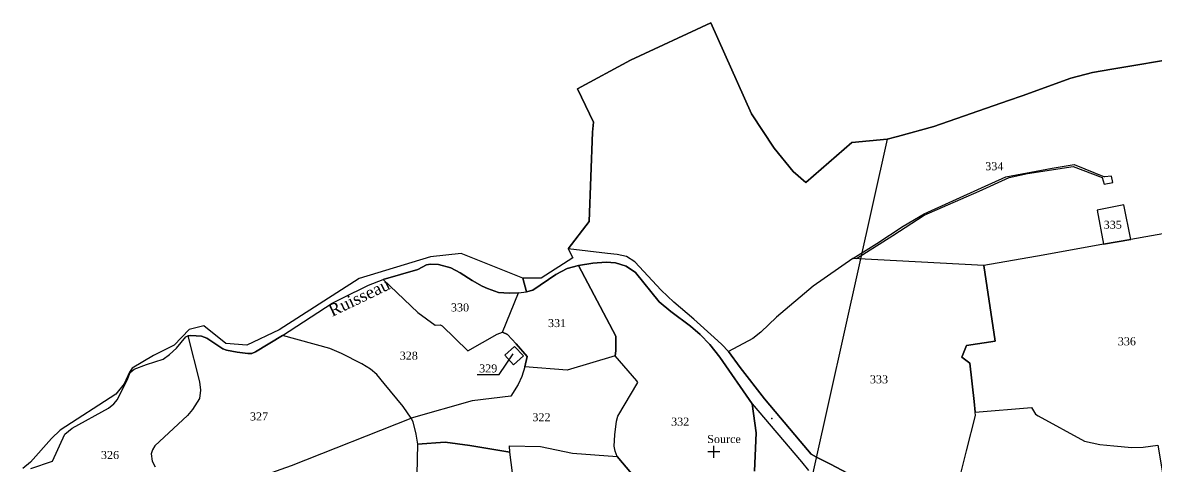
# Model space of a CAD drawing. Extents: x 1206848 to 1207690, y 6153902 to 6154624.
# Drawn here: x 1206869.6 to 1207152.9, y 6154365.1 to 6154475.9 of the extents above; entities that cross this region are included whole.
import ezdxf

# ---------------------------------------------------------------- set-up
doc = ezdxf.new("R2010")
doc.units = 0
doc.linetypes.add('CONTINU', pattern=[0])
doc.layers.get('0').update_dxf_attribs({"linetype": 'CONTINU'})
for name, color, linetype in [('1FLECHEFL', 7, 'CONTINU'), ('1LIEUDIT', 7, 'CONTINU'), ('1PARCELLE', 7, 'CONTINU'), ('1SECTION', 7, 'CONTINU'), ('1SUBDSECT', 7, 'CONTINU'), ('1TRONFLUV', 7, 'CONTINU'), ('1TROUPARCELLE', 7, 'CONTINU'), ('3BATIDUR', 7, 'CONTINU'), ('3CALVAIRE', 7, 'CONTINU'), ('3CALVAIRETEX', 7, 'CONTINU'), ('3CHEMIN', 7, 'CONTINU'), ('3FLECHEPAR', 7, 'CONTINU'), ('3GAZODUC', 7, 'CONTINU'), ('3PARCELLETEX', 7, 'CONTINU'), ('3TRONFLUVTEX', 7, 'CONTINU')]:
    doc.layers.add(name, color=color, linetype=linetype)
doc.styles.get("Standard").update_dxf_attribs({"font": 'Times New Roman'})

# ---------------------------------------------------------------- blocks, each defined once
blk = doc.blocks.new('FLECHRU1')
blk.add_point((0, 0))
blk = doc.blocks.new('DETATOPO')
for points in [[(-1.5, 0), (1.5, 0)], [(0, -1.5), (0, 1.5)]]:
    blk.add_lwpolyline(points)

msp = doc.modelspace()

# ---------------------------------------------------------------- linework, layer by layer
at = {"layer": '1LIEUDIT'}
for points in [[(1207159.67, 6154467.31), (1207141.73, 6154464.31), (1207136.95, 6154463.51), (1207131.55, 6154462.05), (1207119.35, 6154457.67), (1207115.92, 6154456.49), (1207097.32, 6154450.03), (1207088.23, 6154447.5), (1207085.66, 6154446.8), (1207076.78, 6154445.97), (1207065.26, 6154435.99), (1207062.15, 6154438.77), (1207057.4, 6154444.55), (1207051.7, 6154453.15), (1207041.55, 6154475.94), (1207021.49, 6154466.57), (1207008.28, 6154459.39), (1207012.22, 6154451.12), (1207011.95, 6154448.58), (1207011.18, 6154426.26), (1207005.89, 6154419.44), (1207007.09, 6154417.2), (1206999.16, 6154412.13), (1206994.61, 6154412.08), (1206995.47, 6154408.69), (1206997.07, 6154409.09), (1207002.79, 6154413.04), (1207005.69, 6154414.56), (1207008.51, 6154415.29), (1207012.05, 6154415.82), (1207015.37, 6154416.13), (1207017.77, 6154415.9), (1207020.37, 6154415.09), (1207022.7, 6154413.51), (1207028.68, 6154406.21), (1207031.53, 6154403.74), (1207036.51, 6154400.09), (1207038.9, 6154398.05), (1207041.3, 6154395.57), (1207043.77, 6154392.39), (1207051.93, 6154380.72), (1207064.21, 6154366.25), (1207065.99, 6154364.08)], [(1207052.51, 6154363.92), (1207052.87, 6154373.47), (1207051.93, 6154380.72), (1207043.77, 6154392.39), (1207041.3, 6154395.57), (1207038.9, 6154398.05), (1207036.51, 6154400.09), (1207031.53, 6154403.74), (1207028.68, 6154406.21), (1207022.7, 6154413.51), (1207020.37, 6154415.09), (1207017.77, 6154415.9), (1207015.37, 6154416.13), (1207012.05, 6154415.82), (1207008.51, 6154415.29), (1207005.69, 6154414.56), (1207002.79, 6154413.04), (1206997.07, 6154409.09), (1206995.47, 6154408.69), (1206994.61, 6154412.08), (1206979.15, 6154418.25), (1206971.49, 6154417.44), (1206953.65, 6154411.99), (1206933.68, 6154399.21), (1206925.62, 6154395.41), (1206920.37, 6154395.75), (1206914.84, 6154400.23), (1206911.18, 6154399.25), (1206907.48, 6154395.38), (1206902.26, 6154392.78), (1206896.96, 6154389.63), (1206896.27, 6154388.61), (1206894.93, 6154385.69), (1206892.92, 6154383.15), (1206878.94, 6154374.1), (1206876.81, 6154372.06), (1206871.52, 6154366.18), (1206869.6, 6154364.53)], [(1207052.51, 6154363.92), (1207052.87, 6154373.47), (1207051.93, 6154380.72), (1207064.21, 6154366.25), (1207065.99, 6154364.08)]]:
    msp.add_lwpolyline(points, dxfattribs=at)
at = {"layer": '1PARCELLE'}
for points in [[(1207175.18, 6154426.86), (1207146.48, 6154421.8), (1207144.73, 6154430.47), (1207138.11, 6154429.13), (1207139.65, 6154420.59), (1207124.63, 6154417.82), (1207109.78, 6154415.27), (1207077.08, 6154417.05), (1207067.1, 6154410.09), (1207057.98, 6154402.35), (1207054.03, 6154398.59), (1207052.04, 6154397.06), (1207045.95, 6154393.81), (1207044.32, 6154395.51), (1207042.43, 6154397.29), (1207037.32, 6154401.88), (1207032.35, 6154406.14), (1207029.14, 6154409.14), (1207022.54, 6154416.21), (1207020.45, 6154417.52), (1207018.19, 6154418), (1207015.73, 6154418.24), (1207005.89, 6154419.44), (1207011.18, 6154426.26), (1207011.95, 6154448.58), (1207012.22, 6154451.12), (1207008.28, 6154459.39), (1207021.49, 6154466.57), (1207041.55, 6154475.94), (1207051.7, 6154453.15), (1207057.4, 6154444.55), (1207062.15, 6154438.77), (1207065.26, 6154435.99), (1207076.78, 6154445.97), (1207085.66, 6154446.8), (1207088.23, 6154447.5), (1207097.32, 6154450.03), (1207115.92, 6154456.49), (1207119.35, 6154457.67), (1207131.55, 6154462.05), (1207136.95, 6154463.51), (1207141.73, 6154464.31), (1207159.67, 6154467.31)], [(1207175.18, 6154426.86), (1207146.48, 6154421.8), (1207139.65, 6154420.59), (1207124.63, 6154417.82), (1207109.78, 6154415.27), (1207112.59, 6154396.35), (1207105.47, 6154395.31), (1207104.25, 6154392.33), (1207106.28, 6154390.84), (1207107.37, 6154381.31), (1207107.62, 6154378.61), (1207121.67, 6154379.79), (1207122.73, 6154378.14), (1207123.35, 6154377.71), (1207134.93, 6154371.39), (1207136.84, 6154370.94), (1207138.8, 6154370.58), (1207142.27, 6154370.21), (1207146.78, 6154369.81), (1207149.61, 6154369.92), (1207153.28, 6154370.39)], [(1207026.26, 6154357.99), (1207018.12, 6154367.52), (1207017.64, 6154368.86), (1207017.43, 6154370.15), (1207017.55, 6154372.93), (1207017.95, 6154376.35), (1207018.36, 6154377.59), (1207023.28, 6154386.07), (1207023.1, 6154386.49), (1207017.62, 6154392.68), (1207017.62, 6154392.68), (1207017.78, 6154393.96), (1207017.84, 6154397.62), (1207008.51, 6154415.29), (1207012.05, 6154415.82), (1207015.37, 6154416.13), (1207017.77, 6154415.9), (1207020.37, 6154415.09), (1207022.7, 6154413.51), (1207028.68, 6154406.21), (1207031.53, 6154403.74), (1207036.51, 6154400.09), (1207038.9, 6154398.05), (1207041.3, 6154395.57), (1207043.77, 6154392.39), (1207051.93, 6154380.72), (1207052.87, 6154373.47), (1207052.51, 6154363.92)], [(1207102.07, 6154355.31), (1207105.48, 6154368.99), (1207107.69, 6154377.77), (1207107.62, 6154378.61), (1207107.37, 6154381.31), (1207106.28, 6154390.84), (1207104.25, 6154392.33), (1207105.47, 6154395.31), (1207112.59, 6154396.35), (1207109.78, 6154415.27), (1207109.78, 6154415.27), (1207077.08, 6154417.05), (1207067.1, 6154410.09), (1207057.98, 6154402.35), (1207054.03, 6154398.59), (1207052.04, 6154397.06), (1207045.95, 6154393.81), (1207048.89, 6154389.8), (1207055, 6154381.96), (1207063.87, 6154371.38), (1207066.66, 6154368.17), (1207067.97, 6154367.35), (1207071.48, 6154365.64), (1207077.09, 6154362.66)], [(1206871.67, 6154364.55), (1206877.07, 6154366.4), (1206880.1, 6154373.16), (1206881.97, 6154374.63), (1206891.01, 6154379.63), (1206892.42, 6154380.71), (1206893.28, 6154381.8), (1206895.85, 6154387.01), (1206896.47, 6154388.5), (1206897.47, 6154389.41), (1206900.54, 6154390.54), (1206904.7, 6154391.84), (1206906.29, 6154393), (1206908.02, 6154394.66), (1206910.39, 6154397.45), (1206910.86, 6154397.66), (1206913.75, 6154386.18), (1206914.06, 6154384.13), (1206913.8, 6154382.03), (1206912.05, 6154379.32), (1206910.8, 6154377.82), (1206902.66, 6154370.21), (1206902.02, 6154369.21), (1206901.67, 6154368.18), (1206901.97, 6154366.38), (1206902.72, 6154364.95)], [(1206909.11, 6154355.49), (1206936.77, 6154365.34), (1206966.7, 6154377.16), (1206966.7, 6154377.16), (1206964.71, 6154380.01), (1206959.97, 6154385.82), (1206958.09, 6154388.01), (1206956.55, 6154389.4), (1206954.38, 6154390.71), (1206949.3, 6154393.29), (1206946.35, 6154394.55), (1206934.56, 6154397.78), (1206927.8, 6154393.71), (1206926.83, 6154393.26), (1206925.83, 6154393.28), (1206923.18, 6154393.65), (1206920.55, 6154394.13), (1206919.58, 6154394.46), (1206915.58, 6154397.1), (1206914.32, 6154397.6), (1206911.6, 6154397.77), (1206910.86, 6154397.66), (1206913.75, 6154386.18), (1206914.06, 6154384.13), (1206913.8, 6154382.03), (1206912.05, 6154379.32), (1206910.8, 6154377.82), (1206902.66, 6154370.21), (1206902.02, 6154369.21), (1206901.67, 6154368.18), (1206901.97, 6154366.38), (1206902.72, 6154364.95)], [(1207052.51, 6154363.92), (1207052.87, 6154373.47), (1207051.93, 6154380.72), (1207064.21, 6154366.25), (1207065.99, 6154364.08)]]:
    msp.add_lwpolyline(points, dxfattribs=at)
for points in [[(1207146.48, 6154421.8), (1207144.73, 6154430.47), (1207138.11, 6154429.13), (1207139.65, 6154420.59), (1207146.48, 6154421.8)], [(1206989.52, 6154398.62), (1206993.49, 6154408.42), (1206991.14, 6154408.34), (1206988.5, 6154408.51), (1206985.79, 6154409.49), (1206984.38, 6154410.1), (1206981.9, 6154411.51), (1206978.89, 6154413.48), (1206976.59, 6154414.69), (1206973.51, 6154415.54), (1206971.48, 6154415.6), (1206970.49, 6154415.41), (1206968.37, 6154414.26), (1206959.67, 6154411.8), (1206968.34, 6154403.5), (1206972.65, 6154400.38), (1206973.91, 6154400.44), (1206974.43, 6154400.23), (1206980.83, 6154393.98), (1206988.16, 6154398.15), (1206989.52, 6154398.62)], [(1207017.62, 6154392.68), (1207005.64, 6154389.16), (1206995.1, 6154389.97), (1206995.68, 6154392.55), (1206992.91, 6154395.74), (1206990.71, 6154398.05), (1206989.52, 6154398.62), (1206993.49, 6154408.42), (1206995.47, 6154408.69), (1206997.07, 6154409.09), (1207002.79, 6154413.04), (1207005.69, 6154414.56), (1207008.51, 6154415.29), (1207017.84, 6154397.62), (1207017.78, 6154393.96), (1207017.62, 6154392.68)], [(1206964.71, 6154380.01), (1206959.97, 6154385.82), (1206958.09, 6154388.01), (1206956.55, 6154389.4), (1206954.38, 6154390.71), (1206949.3, 6154393.29), (1206946.35, 6154394.55), (1206934.56, 6154397.78), (1206946.97, 6154405.88), (1206949.42, 6154407.13), (1206956.05, 6154410.32), (1206959.67, 6154411.8), (1206968.34, 6154403.5), (1206972.65, 6154400.38), (1206973.91, 6154400.44), (1206974.43, 6154400.23), (1206980.83, 6154393.98), (1206988.16, 6154398.15), (1206989.52, 6154398.62), (1206990.71, 6154398.05), (1206992.91, 6154395.74), (1206995.68, 6154392.55), (1206995.1, 6154389.97), (1206994.32, 6154387.52), (1206993.43, 6154385.56), (1206991.62, 6154382.64), (1206981.94, 6154381.44), (1206966.7, 6154377.16), (1206964.71, 6154380.01)], [(1206994.72, 6154392.67), (1206992.21, 6154390.47), (1206990.09, 6154392.88), (1206992.51, 6154395.04), (1206994.72, 6154392.67)], [(1207017.62, 6154392.68), (1207005.64, 6154389.16), (1206995.1, 6154389.97), (1206994.32, 6154387.52), (1206993.43, 6154385.56), (1206991.62, 6154382.64), (1206981.94, 6154381.44), (1206966.7, 6154377.16), (1206967.13, 6154376.19), (1206967.83, 6154373.1), (1206968.29, 6154370.6), (1206975.14, 6154371.17), (1206981.3, 6154370.31), (1206991.32, 6154368.65), (1206991.25, 6154370.23), (1206999.03, 6154370.05), (1207007, 6154368.4), (1207018.12, 6154367.52), (1207017.64, 6154368.86), (1207017.43, 6154370.15), (1207017.55, 6154372.93), (1207017.95, 6154376.35), (1207018.36, 6154377.59), (1207023.28, 6154386.07), (1207023.1, 6154386.49), (1207017.62, 6154392.68)], [(1207153.28, 6154370.39), (1207155.07, 6154359.48), (1207102.07, 6154355.31), (1207105.48, 6154368.99), (1207107.69, 6154377.77), (1207107.62, 6154378.61), (1207121.67, 6154379.79), (1207122.73, 6154378.14), (1207123.35, 6154377.71), (1207134.93, 6154371.39), (1207136.84, 6154370.94), (1207138.8, 6154370.58), (1207142.27, 6154370.21), (1207146.78, 6154369.81), (1207149.61, 6154369.92), (1207153.28, 6154370.39)], [(1206966.7, 6154377.16), (1206967.13, 6154376.19), (1206967.83, 6154373.1), (1206968.29, 6154370.6), (1206967.93, 6154355.46), (1206967.95, 6154348.35), (1206956.53, 6154348.84), (1206955.62, 6154348.78), (1206944.18, 6154347.62), (1206942.24, 6154347.32), (1206931.3, 6154345.88), (1206923.02, 6154344.53), (1206917.3, 6154343.53), (1206912.38, 6154342.18), (1206909.11, 6154355.49), (1206936.77, 6154365.34), (1206966.7, 6154377.16)], [(1206990.99, 6154342.5), (1206991.23, 6154343.33), (1206991.69, 6154346.42), (1206992.64, 6154355.61), (1206992.64, 6154358.35), (1206991.32, 6154368.65), (1206981.3, 6154370.31), (1206975.14, 6154371.17), (1206968.29, 6154370.6), (1206967.93, 6154355.46), (1206967.95, 6154348.35), (1206968.55, 6154343.85), (1206969.17, 6154342.39), (1206969.96, 6154341.6), (1206975.69, 6154337.45), (1206981.33, 6154333.41), (1206984.57, 6154331.42), (1206987.15, 6154330), (1206990.99, 6154342.5)], [(1206990.99, 6154342.5), (1206991.23, 6154343.33), (1206991.69, 6154346.42), (1206992.64, 6154355.61), (1206992.64, 6154358.35), (1206991.32, 6154368.65), (1206991.25, 6154370.23), (1206999.03, 6154370.05), (1207007, 6154368.4), (1207018.12, 6154367.52), (1207026.26, 6154357.99), (1207030.02, 6154353.62), (1207037.98, 6154344.6), (1207037.57, 6154340.11), (1207035.8, 6154335.62), (1207029.86, 6154322.74), (1207024.67, 6154325.99), (1207017.45, 6154330.21), (1207009.74, 6154334.22), (1206990.99, 6154342.5)]]:
    msp.add_lwpolyline(points, close=True, dxfattribs=at)
at = {"layer": '1SECTION'}
msp.add_lwpolyline([(1207159.67, 6154467.31), (1207141.73, 6154464.31), (1207136.95, 6154463.51), (1207131.55, 6154462.05), (1207119.35, 6154457.67), (1207115.92, 6154456.49), (1207097.32, 6154450.03), (1207088.23, 6154447.5), (1207085.66, 6154446.8), (1207076.78, 6154445.97), (1207065.26, 6154435.99), (1207062.15, 6154438.77), (1207057.4, 6154444.55), (1207051.7, 6154453.15), (1207041.55, 6154475.94), (1207021.49, 6154466.57), (1207008.28, 6154459.39), (1207012.22, 6154451.12), (1207011.95, 6154448.58), (1207011.18, 6154426.26), (1207005.89, 6154419.44), (1207007.09, 6154417.2), (1206999.16, 6154412.13), (1206994.61, 6154412.08), (1206979.15, 6154418.25), (1206971.49, 6154417.44), (1206953.65, 6154411.99), (1206933.68, 6154399.21), (1206925.62, 6154395.41), (1206920.37, 6154395.75), (1206914.84, 6154400.23), (1206911.18, 6154399.25), (1206907.48, 6154395.38), (1206902.26, 6154392.78), (1206896.96, 6154389.63), (1206896.27, 6154388.61), (1206894.93, 6154385.69), (1206892.92, 6154383.15), (1206878.94, 6154374.1), (1206876.81, 6154372.06), (1206871.52, 6154366.18), (1206869.6, 6154364.53)], dxfattribs=at)
at = {"layer": '1SUBDSECT'}
msp.add_lwpolyline([(1207159.67, 6154467.31), (1207141.73, 6154464.31), (1207136.95, 6154463.51), (1207131.55, 6154462.05), (1207119.35, 6154457.67), (1207115.92, 6154456.49), (1207097.32, 6154450.03), (1207088.23, 6154447.5), (1207085.66, 6154446.8), (1207076.78, 6154445.97), (1207065.26, 6154435.99), (1207062.15, 6154438.77), (1207057.4, 6154444.55), (1207051.7, 6154453.15), (1207041.55, 6154475.94), (1207021.49, 6154466.57), (1207008.28, 6154459.39), (1207012.22, 6154451.12), (1207011.95, 6154448.58), (1207011.18, 6154426.26), (1207005.89, 6154419.44), (1207007.09, 6154417.2), (1206999.16, 6154412.13), (1206994.61, 6154412.08), (1206979.15, 6154418.25), (1206971.49, 6154417.44), (1206953.65, 6154411.99), (1206933.68, 6154399.21), (1206925.62, 6154395.41), (1206920.37, 6154395.75), (1206914.84, 6154400.23), (1206911.18, 6154399.25), (1206907.48, 6154395.38), (1206902.26, 6154392.78), (1206896.96, 6154389.63), (1206896.27, 6154388.61), (1206894.93, 6154385.69), (1206892.92, 6154383.15), (1206878.94, 6154374.1), (1206876.81, 6154372.06), (1206871.52, 6154366.18), (1206869.6, 6154364.53)], dxfattribs=at)
at = {"layer": '1TRONFLUV'}
for points in [[(1207077.09, 6154362.66), (1207071.48, 6154365.64), (1207067.97, 6154367.35), (1207066.66, 6154368.17), (1207063.87, 6154371.38), (1207055, 6154381.96), (1207048.89, 6154389.8), (1207045.95, 6154393.81), (1207044.32, 6154395.51), (1207042.43, 6154397.29), (1207037.32, 6154401.88), (1207032.35, 6154406.14), (1207029.14, 6154409.14), (1207022.54, 6154416.21), (1207020.45, 6154417.52), (1207018.19, 6154418), (1207015.73, 6154418.24), (1207005.89, 6154419.44), (1207007.09, 6154417.2), (1206999.16, 6154412.13), (1206994.61, 6154412.08), (1206979.15, 6154418.25), (1206971.49, 6154417.44), (1206953.65, 6154411.99), (1206933.68, 6154399.21), (1206925.62, 6154395.41), (1206920.37, 6154395.75), (1206914.84, 6154400.23), (1206911.18, 6154399.25), (1206907.48, 6154395.38), (1206902.26, 6154392.78), (1206896.96, 6154389.63), (1206896.27, 6154388.61), (1206894.93, 6154385.69), (1206892.92, 6154383.15), (1206878.94, 6154374.1), (1206876.81, 6154372.06), (1206871.52, 6154366.18), (1206869.6, 6154364.53)], [(1206871.67, 6154364.55), (1206877.07, 6154366.4), (1206880.1, 6154373.16), (1206881.97, 6154374.63), (1206891.01, 6154379.63), (1206892.42, 6154380.71), (1206893.28, 6154381.8), (1206895.85, 6154387.01), (1206896.47, 6154388.5), (1206897.47, 6154389.41), (1206900.54, 6154390.54), (1206904.7, 6154391.84), (1206906.29, 6154393), (1206908.02, 6154394.66), (1206910.39, 6154397.45), (1206910.86, 6154397.66), (1206911.6, 6154397.77), (1206914.32, 6154397.6), (1206915.58, 6154397.1), (1206919.58, 6154394.46), (1206920.55, 6154394.13), (1206923.18, 6154393.65), (1206925.83, 6154393.28), (1206926.83, 6154393.26), (1206927.8, 6154393.71), (1206934.56, 6154397.78), (1206946.97, 6154405.88), (1206949.42, 6154407.13), (1206956.05, 6154410.32), (1206959.67, 6154411.8), (1206968.37, 6154414.26), (1206970.49, 6154415.41), (1206971.48, 6154415.6), (1206973.51, 6154415.54), (1206976.59, 6154414.69), (1206978.89, 6154413.48), (1206981.9, 6154411.51), (1206984.38, 6154410.1), (1206985.79, 6154409.49), (1206988.5, 6154408.51), (1206991.14, 6154408.34), (1206993.49, 6154408.42), (1206995.47, 6154408.69), (1206997.07, 6154409.09), (1207002.79, 6154413.04), (1207005.69, 6154414.56), (1207008.51, 6154415.29), (1207012.05, 6154415.82), (1207015.37, 6154416.13), (1207017.77, 6154415.9), (1207020.37, 6154415.09), (1207022.7, 6154413.51), (1207028.68, 6154406.21), (1207031.53, 6154403.74), (1207036.51, 6154400.09), (1207038.9, 6154398.05), (1207041.3, 6154395.57), (1207043.77, 6154392.39), (1207051.93, 6154380.72), (1207064.21, 6154366.25), (1207065.99, 6154364.08)]]:
    msp.add_lwpolyline(points, dxfattribs=at)
at = {"layer": '1TROUPARCELLE'}
msp.add_lwpolyline([(1206990.09, 6154392.88), (1206992.51, 6154395.04), (1206994.72, 6154392.67), (1206992.21, 6154390.47), (1206990.09, 6154392.88)], close=True, dxfattribs=at)
at = {"layer": '3BATIDUR'}
msp.add_lwpolyline([(1206992.21, 6154390.47), (1206990.09, 6154392.88), (1206992.51, 6154395.04), (1206994.72, 6154392.67), (1206992.21, 6154390.47)], close=True, dxfattribs=at)
at = {"layer": '3CHEMIN'}
for points in [[(1207077.08, 6154417.05), (1207083.04, 6154420.75), (1207089.63, 6154425.11), (1207094.89, 6154428.21), (1207109.2, 6154434.67), (1207115.25, 6154437.42), (1207126.87, 6154439.57), (1207132.38, 6154440.5), (1207139.9, 6154437.39)], [(1207077.92, 6154417.01), (1207087, 6154422.79), (1207094.85, 6154427.89), (1207108.65, 6154433.86), (1207116.07, 6154437.26), (1207120.7, 6154438.24), (1207132.13, 6154440), (1207139.33, 6154437.26), (1207139.84, 6154435.6), (1207142.03, 6154435.99), (1207141.7, 6154437.59), (1207139.9, 6154437.39)]]:
    msp.add_lwpolyline(points, dxfattribs=at)
at = {"layer": '3FLECHEPAR'}
msp.add_lwpolyline([(1206983.2, 6154388.06), (1206988.66, 6154388.05), (1206992.13, 6154393.17)], dxfattribs=at)
at = {"layer": '3GAZODUC'}
msp.add_lwpolyline([(1207085.66, 6154446.8), (1207060.42, 6154333.54), (1207054.27, 6154306.88), (1207041.28, 6154249.89), (1207028.41, 6154192.81), (1207021.92, 6154164.98), (1207018.76, 6154150.81), (1207033.42, 6154132.58), (1207055.33, 6154105.62), (1207067.09, 6154091.02), (1207073.56, 6154082.78)], dxfattribs=at)

# ---------------------------------------------------------------- block references
at = {"layer": '1FLECHEFL', "rotation": 310.7}
msp.add_blockref('FLECHRU1', (1207056.8, 6154377.03), dxfattribs=at)
at = {"layer": '3CALVAIRE', "rotation": 90}
msp.add_blockref('DETATOPO', (1207042.33, 6154368.71), dxfattribs=at)

# ---------------------------------------------------------------- texts
at = {"layer": '3CALVAIRETEX'}
msp.add_text('Source', height=2, dxfattribs=at).set_placement((1207040.66, 6154370.92))
at = {"layer": '3PARCELLETEX'}
for s, p in [('334', (1207110.14, 6154439.08)), ('335', (1207139.73, 6154424.45)), ('330', (1206976.62, 6154403.8)), ('331', (1207000.87, 6154399.89)), ('336', (1207143.26, 6154395.33)), ('328', (1206963.82, 6154391.75)), ('329', (1206983.66, 6154388.56)), ('333', (1207081.32, 6154385.84)), ('327', (1206926.4, 6154376.56)), ('322', (1206996.97, 6154376.37)), ('332', (1207031.63, 6154375.26)), ('326', (1206889.16, 6154366.93))]:
    msp.add_text(s, height=2, dxfattribs=at).set_placement(p)
at = {"layer": '3TRONFLUVTEX'}
msp.add_text('Ruisseau', height=3, rotation=25.6, dxfattribs=at).set_placement((1206946.94, 6154402.42))

doc.saveas('drawing.dxf')
